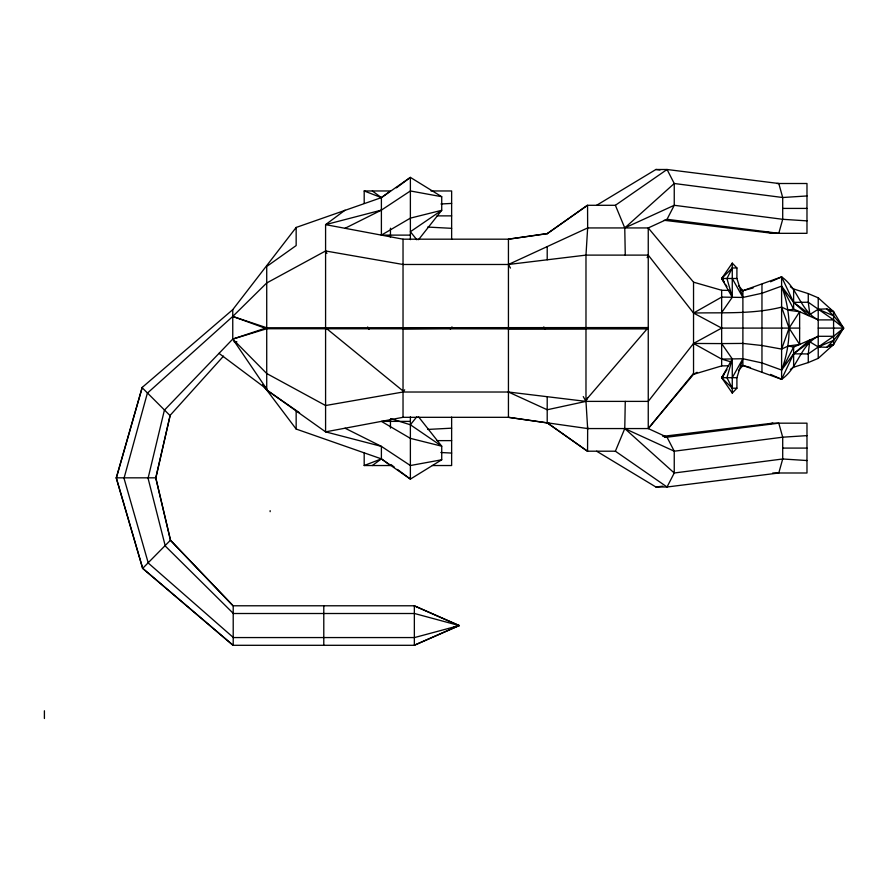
<?xml version="1.0" encoding="UTF-8"?>
<svg xmlns="http://www.w3.org/2000/svg" width="888" height="888" viewBox="0 0 888 888"><rect width="100%" height="100%" fill="white"/><g stroke="black" fill="none" stroke-linecap="round" stroke-linejoin="round"><path stroke-width="1.33" d="M625.263 401.387L624.764 428.56L615.384 451.204L587.345 451.204L547.208 422.821L547.208 396.703M323.787 645.299L323.787 605.783M142.48 568.187L232.934 645.299L414.352 645.299L414.352 605.783L232.934 605.783L170.418 540.237L155.8 477.833L170.163 415.318L155.8 478.11L170.618 540.437L233.211 605.783L233.211 645.299L142.668 568.375L116.284 477.833L142.224 387.379L116.284 478.11L142.668 568.375L170.418 540.237M418.526 239.693L441.725 210.301L441.725 196.714L410.378 177.389L381.396 197.624L296.159 227.45L232.756 309.646L232.756 339.083L266.722 373.526L325.585 405.527L403.03 392.019L508.436 392.019L585.98 401.387L648.251 401.387L693.539 343.456L721.655 359.096L742.89 358.741L761.96 362.926L781.607 370.052C791.652 343.156 791.652 313.031 781.607 286.136L761.96 293.262L742.89 297.447L721.655 297.103L693.539 313.042L648.251 255.111L585.98 255.111L508.436 264.48L403.03 264.48L325.585 250.971L266.722 282.972L232.756 316.439L147.364 393.162L124.02 478.288L148.263 563.036L233.389 637.562L414.53 637.562L459.185 625.563L414.352 605.783M799.633 328.094L721.655 328.094L693.539 343.456L721.655 343.589L732.267 358.919L721.655 377.7L732.267 393.062L736.907 388.211L736.907 377.7L742.89 358.741L732.267 377.7M721.655 343.589L742.89 343.423L761.96 345.51L781.607 349.073L789.088 328.094L799.633 311.732L788.278 310.201L781.607 307.115C752.735 314.396 722.987 312.343 693.539 313.042L721.655 328.094M547.208 422.821L587.556 451.204L587.656 428.56L585.98 401.387L587.612 397.569M647.163 257.653L648.251 255.111M740.537 366.411L742.89 365.49L781.607 379.298L793.617 353.824L809.845 339.971L808.269 353.946L808.269 362.57L793.617 367.221L790.342 369.43M732.267 278.488L742.89 297.447L736.907 278.488L736.907 267.976L732.267 267.976L726.961 278.488L732.267 297.269L721.655 312.598M510.467 268.087L508.436 264.48L587.656 227.939L648.251 227.939L667.043 219.303L674.247 205.294L674.247 183.505L667.043 169.497L655.899 169.497L596.625 205.294M770.562 374.403L781.607 379.298C797.89 368.298 800.255 345.21 818.225 336.297L833.588 336.297L843.6 328.094L833.588 311.699L818.225 297.824L808.269 293.617L793.617 288.966L790.342 286.769M818.225 336.297L793.617 347.097L781.607 370.052L793.617 353.824L809.845 341.813L818.225 346.942L826.728 347.308L833.588 340.393L843.6 328.094L833.588 319.891L818.225 319.891L793.617 309.091L781.607 286.136L793.617 302.364L808.269 315.529L818.225 309.246L826.728 308.88L833.588 315.795L843.6 328.094L833.588 344.489L818.225 358.364L808.269 362.57M736.907 388.211L732.267 388.211L721.655 377.7L726.961 369.619M732.267 263.126L732.267 297.269L721.655 278.488L732.267 263.126L736.907 267.976M403.03 392.019L404.684 389.81M450.338 329.104L451.992 326.895M736.907 377.7L721.655 377.7L724.097 374.525M390.62 418.592L410.378 424.775L416.861 416.716M262.582 384.626L266.722 390.01L325.585 431.857L403.03 417.316L508.436 417.316L587.656 428.56L648.251 428.56L693.539 373.349M596.625 451.204L655.899 487.001L667.066 487.001L778.787 472.993L782.705 458.985L782.705 437.196L778.787 423.176L667.043 437.196L648.251 428.56L693.539 374.325L697.047 372.294M585.98 400.022L648.251 327.572L266.722 327.761L232.756 316.439L266.722 328.738L648.251 328.926M738.472 370.585L742.89 365.49L742.89 290.698L738.472 285.614M721.655 377.7L723.42 375.702M223.521 356.11L169.974 415.517L142.025 387.568L232.756 309.646M723.931 281.951L721.655 278.488L732.267 267.976M396.425 187.834L410.378 177.389L410.378 239.649M345.044 210.179L325.585 224.642L325.585 327.761L403.03 390.964M372.338 465.534L381.396 458.874L381.396 446.375L345.044 428.205M830.302 346.831L833.588 344.489L833.588 311.699L830.302 309.368M441.725 196.714L410.378 190.964L381.396 210.123L325.585 224.642L403.03 239.183L508.436 239.183L547.208 233.677L587.345 205.294L615.384 205.294L667.043 169.497L778.787 183.505L782.705 197.513L782.705 219.303L778.787 233.322L667.043 219.303M547.208 233.677L587.556 205.294L587.656 227.939L585.98 255.111L585.98 401.387L547.208 409.757L508.436 392.019M833.588 336.297L808.269 353.946L793.617 353.824M418.526 416.805L441.725 446.198L441.725 459.784L410.378 479.109L381.396 458.874L296.159 429.048L264.269 386.735L266.722 389.033L232.756 339.083L164.38 410.178L148.074 478.288L165.279 546.031L233.389 613.508L414.53 613.508L459.185 625.563L414.352 645.299M372.338 190.964L381.396 197.624L381.396 235.12L410.378 218.137L441.725 210.301L410.378 231.724L416.861 239.782M345.044 228.294L381.396 210.123M781.607 349.073L788.278 345.987L799.633 344.455L799.633 311.732M770.562 281.785L781.607 276.889C797.89 287.89 800.255 310.978 818.225 319.891M414.074 645.299L459.185 625.563L414.074 605.783M833.588 340.393L818.225 346.942L820.79 346.531M826.728 347.308L833.588 344.489L829.747 345.11M364.191 453.08L364.191 465.534L381.396 458.874L390.454 465.534L390.454 464.546M740.537 289.777L742.89 290.698L781.607 276.889L793.617 302.364L809.845 314.385L808.269 302.242L808.269 293.617M266.722 327.761L232.756 339.083L266.722 328.738M728.293 365.789L721.655 365.923L693.539 374.325L693.539 282.173L648.251 227.939L648.251 428.56M742.89 290.698L753.057 287.978M453.857 626.972L459.185 625.563M768.697 424.098L772.738 423.176L806.981 423.176L806.981 472.993L772.738 472.993M788.278 310.201L793.617 309.091L793.617 288.966M441.725 459.784L410.378 465.534L381.396 446.375L325.585 431.857L325.585 328.738M547.885 233.466L508.436 239.183L508.436 327.728L403.03 328.704L403.03 417.316M662.77 436.363L772.738 423.176M655.899 487.001L662.77 486.18M806.981 195.959L782.705 197.513L674.247 183.505L624.764 227.939L625.263 255.111M806.981 435.631L782.705 437.196L674.247 451.204L624.764 428.56L674.247 472.993L782.705 458.985L806.981 460.539M440.992 203.985L451.637 203.419M427.694 429.437L451.637 428.171M793.617 302.364L808.269 302.242L833.588 319.891M508.436 328.704L585.98 328.549M776.845 183.505L806.981 183.505L806.981 233.322L772.738 233.322L664.146 220.291M364.191 190.964L390.454 190.964L381.396 197.624L364.191 190.964L364.191 203.419M431.002 190.964L451.637 190.964L451.637 239.405M782.705 208.414L806.981 208.414M437.007 215.873L451.637 215.873M381.396 235.12L410.378 235.12M724.097 281.674L721.655 278.488L736.907 278.488M818.225 328.094L843.6 328.094M234.121 341.791L236.863 341.791M410.378 421.378L381.396 421.378L410.378 438.361L441.725 446.198L410.378 424.775M664.568 437.196L667.043 437.196L674.247 451.204L674.247 472.993L667.043 487.001L615.384 451.204M437.007 440.626L451.637 440.626M782.705 448.085L806.981 448.085M364.191 465.534L390.454 465.534M432.378 465.534L451.637 465.534L451.637 417.094M508.436 327.794L585.98 327.95M693.539 282.173L721.655 290.265L729.614 290.432M427.694 227.062L451.637 228.327M440.848 452.503L451.637 453.08M806.981 220.868L782.705 219.303L674.247 205.294L624.764 227.939L615.384 205.294M664.291 436.896L667.043 437.196M655.899 169.497L660.028 169.985M549.25 423.232L508.436 417.316L508.436 328.771M820.79 309.657L818.225 309.246L833.588 315.795M829.747 311.089L833.588 311.699L826.728 308.88M788.278 345.987L793.617 347.097L793.617 367.221M767.343 232.101L772.738 233.322M742.89 365.49L750.515 367.532M721.655 359.096L730.946 361.893M299.556 412.809L266.722 390.01L266.722 266.489L296.159 245.565L296.159 227.45M219.014 353.357L266.722 389.033M391.053 464.646L394.272 467.055M397.491 469.463L410.378 479.109L410.378 416.849M721.655 278.488L723.42 280.486M725.441 284.271L726.961 286.58M799.633 344.455L789.088 328.094L781.607 307.115M543.8 326.928L545.165 329.337M583.261 396.581L585.98 401.387M325.585 250.971L326.928 253.38M367.643 327.006L368.986 329.415M732.267 388.211L726.961 377.7L732.267 358.919L732.267 393.062M818.225 297.824L818.225 358.364M781.607 276.889L781.607 379.298M761.96 284.293L761.96 371.894M721.655 290.265L721.655 365.923M587.556 426.862L587.556 429.57M547.208 246.742L547.208 259.796M403.03 239.183L403.03 327.794M390.454 228.227L390.454 237.385M390.454 419.114L390.454 428.127M296.159 410.933L296.159 429.048M270.141 510.678L270.141 511.666M155.8 477.833L116.284 477.833M44.4 710.777L44.4 718.503"/></g></svg>
